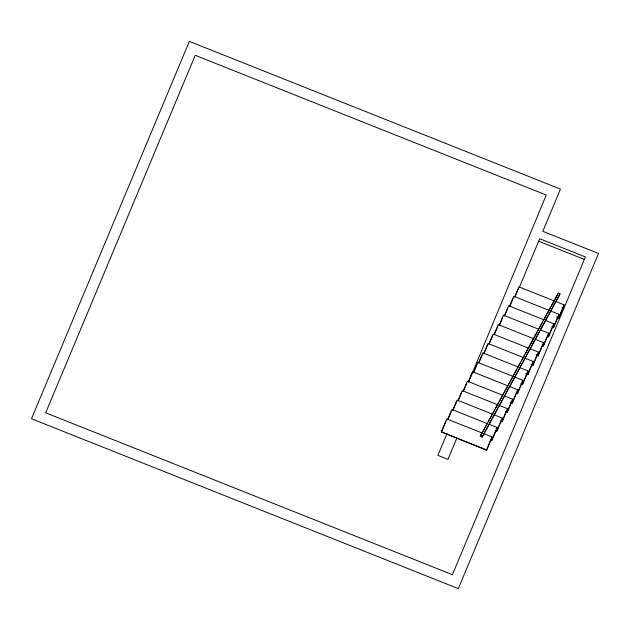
<?xml version="1.0" encoding="UTF-8"?>
<svg xmlns="http://www.w3.org/2000/svg" width="630" height="630" viewBox="0 0 630 630"><rect width="100%" height="100%" fill="white"/><g stroke="black" fill="none" stroke-linecap="round" stroke-linejoin="round"><path stroke-width="0.94" d="M480.249 436.401L558.164 293.107L560.046 293.856L482.131 437.149L480.249 436.401L487.297 423.502M482.131 437.149L560.046 293.856M494.085 414.8L502.22 418.036L496.779 431.046L496.393 429.699L491.754 440.795L491.235 439.134L486.596 450.23L441.299 431.873L446.717 418.918L481.966 432.944M441.402 432.243L446.048 421.147M447.536 419.848L451.875 409.484L487.124 423.517M448.434 418.336L451.198 411.713M452.694 410.421L457.026 400.05L492.274 414.083M453.584 408.901L456.356 402.279M457.845 400.987L462.184 390.624L497.432 404.649M458.396 400.294L461.506 392.852M463.003 391.553L467.342 381.189L502.59 395.215M463.546 390.868L466.665 383.418M468.161 382.119L472.492 371.755L507.741 385.788M468.704 381.433L471.823 373.984M447.001 433.613L437.897 455.388L447.938 459.38L456.632 438.598M468.626 381.914L546.273 195.032L195.229 55.314L45.699 412.808L452.419 574.686L585.388 256.938L539.697 238.746L519.309 287.493M473.311 372.692L477.65 362.321L512.899 376.354M473.862 371.999L476.973 364.55M478.469 363.258L482.8 352.894L518.049 366.92M479.359 361.738L482.131 355.123M483.62 353.824L487.959 343.46L523.207 357.486M484.171 353.139L487.281 345.689M488.778 344.389L493.109 334.026L528.365 348.059M489.321 343.704L492.44 336.255M493.928 334.963L498.267 324.592L533.515 338.625M494.479 334.27L497.598 326.82M499.086 325.529L503.425 315.165L538.674 329.191M499.637 324.836L502.748 317.394M504.244 316.095L508.575 305.731L543.824 319.757M505.134 314.583L507.906 307.96M509.394 306.66L513.734 296.297L548.982 310.33M509.946 305.975L513.056 298.525M514.553 297.234L518.884 286.863L554.14 300.896M515.096 296.541L518.214 289.091M486.596 450.23L491.912 436.905L483.777 433.668M491.628 440.48L497.062 427.471L488.927 424.234M495.101 430.644L496.905 431.361L501.551 420.273L502.063 421.935L500.252 421.21M501.937 421.62L507.378 408.61L499.244 405.373M502.063 421.935L506.701 410.839L507.213 412.5L505.41 411.776M507.087 412.185L512.529 399.176L504.394 395.939M507.213 412.5L511.859 401.404L512.371 403.066L510.56 402.349M512.245 402.751L517.687 389.742L509.552 386.505M512.371 403.066L517.01 391.97L517.529 393.632L522.168 382.544L522.679 384.205L520.876 383.481M517.403 393.317L522.837 380.307L514.702 377.071M522.553 383.891L527.995 370.881L519.86 367.644M522.679 384.205L527.318 373.11L527.712 374.456L533.145 361.447L525.018 358.21M526.026 374.047L527.838 374.771L532.476 363.675L532.988 365.337L531.184 364.62M530.169 348.776L538.303 352.012L532.862 365.022L531.058 364.305M532.988 365.337L537.634 354.241L538.146 355.903L536.335 355.186M535.327 339.342L543.462 342.578L538.02 355.588L536.209 354.871M538.146 355.903L542.784 344.815L543.178 346.161L548.612 333.152L540.477 329.915M548.328 336.727L553.77 323.718L545.635 320.481M553.486 327.293L558.92 314.283L550.785 311.047M551.801 326.891L553.612 327.608L558.251 316.512L558.763 318.174L556.959 317.457M555.943 301.613L564.078 304.849L558.637 317.859L556.849 317.087M558.763 318.174L563.409 307.086L563.795 308.432L561.984 307.708M488.234 421.785L491.053 416.627M491.998 414.902L494.818 409.744M495.755 408.027L498.574 402.869M499.511 401.145L516.891 369.337M517.836 367.621L520.656 362.455M521.593 360.738L524.412 355.58M525.349 353.863L537.099 332.364M538.036 330.648L542.737 322.048M543.674 320.331L546.494 315.173M547.431 313.449L550.25 308.291M551.187 306.574L557.77 294.541M538.658 241.227L584.301 259.395M525.924 373.684L527.838 374.771M480.643 434.968L482.525 435.716M441.299 431.873L486.494 449.859M564.078 304.849L564.574 306.566M558.92 314.283L559.416 316M553.77 323.718L554.266 325.434M553.612 327.608L553.093 325.946L548.454 337.042L547.942 335.38L543.194 346.106M548.612 333.152L549.108 334.861M543.462 342.578L543.95 344.295M538.303 352.012L538.8 353.729M533.145 361.447L533.641 363.163M527.995 370.881L528.491 372.59M522.837 380.307L523.333 382.024M517.687 389.742L518.183 391.458M512.529 399.176L513.025 400.893M507.378 408.61L507.867 410.319M502.22 418.036L502.716 419.753M497.062 427.471L497.558 429.188M491.912 436.905L492.408 438.622M189.346 41.383L31.5 418.737L458.309 588.617L598.5 253.465L542.816 231.297L560.464 189.095L189.346 41.383"/></g></svg>
